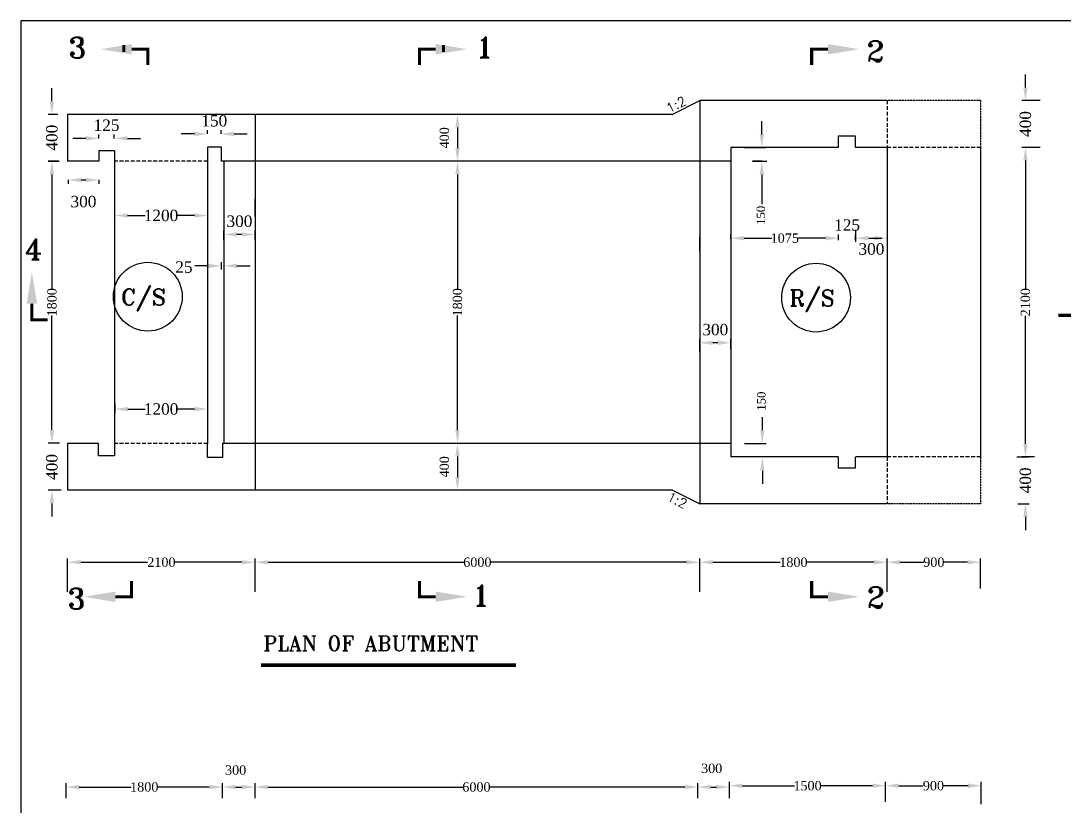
# Model space of a CAD drawing. Extents: x -298162 to 1078160, y -513173 to -216568.
# Drawn here: x 149368 to 177279, y -437939 to -416931 of the extents above; entities that cross this region are included whole.
import ezdxf

# ---------------------------------------------------------------- set-up
doc = ezdxf.new("R2010")
doc.units = 0
doc.header["$MEASUREMENT"] = 0
doc.linetypes.add('DASHED', pattern=[0.75, 0.5, -0.25])
doc.layers.get('0').update_dxf_attribs({"linetype": 'CONTINUOUS'})
doc.layers.get('DEFPOINTS').update_dxf_attribs({"linetype": 'CONTINUOUS'})
doc.layers.add('LINE', color=7, linetype='CONTINUOUS')
doc.styles.add('BIG', font='ROMANT.SHX')
doc.styles.add('SMALL', font='ROMANS.SHX')
doc.styles.get("Standard").update_dxf_attribs({"font": 'times.ttf', "height": 250})
doc.dimstyles.new('3', dxfattribs={"dimtxt": 225, "dimasz": 350, "dimexe": 100, "dimexo": 25, "dimgap": 9, "dimtad": 0, "dimdec": 0, "dimzin": 0, "dimdsep": 46, "dimtxsty": 'Standard', "dimcen": 0, "dimclrt": 256, "dimadec": 0, "dimazin": 0, "dimtfac": 1, "dimtdec": 0, "dimtofl": 0, "dimtmove": 2, "dimatfit": 3, "dimfxl": 1, "dimtolj": 1, "dimtzin": 0, "dimarcsym": 0})

# ---------------------------------------------------------------- blocks, each defined once
blk = doc.blocks.new('*D750')
at = {"layer": 'DEFPOINTS', "color": 0, "lineweight": -2}
for p in [(154754, -437402), (150579, -437726), (154754, -437726)]:
    blk.add_point(p, dxfattribs=at)
at = {"layer": 'LINE', "color": 0, "lineweight": -2}
for p, q in [((150579, -437701), (150579, -437302)), ((154754, -437701), (154754, -437302)), ((150929, -437402), (152317, -437402)), ((154404, -437402), (153016, -437402))]:
    blk.add_line(p, q, dxfattribs=at)
for points in [[(150929, -437344), (150929, -437461), (150579, -437402)], [(154404, -437344), (154404, -437461), (154754, -437402)]]:
    blk.add_solid(points, dxfattribs=at)
at = {"layer": 'LINE', "insert": (152666, -437402), "char_height": 250, "attachment_point": 5}
blk.add_mtext('\\A1;1800', dxfattribs=at)
blk = doc.blocks.new('*D751')
at = {"layer": 'DEFPOINTS', "color": 0, "lineweight": -2}
for p in [(168307, -437402), (167460, -437727), (168307, -437726)]:
    blk.add_point(p, dxfattribs=at)
at = {"layer": 'LINE', "color": 0, "lineweight": -2}
for p, q in [((167460, -437702), (167460, -437302)), ((168307, -437701), (168307, -437302)), ((167810, -437402), (167957, -437402))]:
    blk.add_line(p, q, dxfattribs=at)
for points in [[(167810, -437344), (167810, -437461), (167460, -437402)], [(167957, -437344), (167957, -437461), (168307, -437402)]]:
    blk.add_solid(points, dxfattribs=at)
at = {"layer": 'LINE', "insert": (167832, -436904), "char_height": 250, "attachment_point": 5}
blk.add_mtext('\\A1;300', dxfattribs=at)
blk = doc.blocks.new('*D752')
at = {"layer": 'DEFPOINTS', "color": 0, "lineweight": -2}
for p in [(155627, -437402), (154754, -437726), (155627, -437726)]:
    blk.add_point(p, dxfattribs=at)
at = {"layer": 'LINE', "color": 0, "lineweight": -2}
for p, q in [((154754, -437701), (154754, -437302)), ((155627, -437701), (155627, -437302)), ((155104, -437402), (155277, -437402))]:
    blk.add_line(p, q, dxfattribs=at)
for points in [[(155104, -437344), (155104, -437461), (154754, -437402)], [(155277, -437344), (155277, -437461), (155627, -437402)]]:
    blk.add_solid(points, dxfattribs=at)
at = {"layer": 'LINE', "insert": (155108, -436951), "char_height": 250, "attachment_point": 5}
blk.add_mtext('\\A1;300', dxfattribs=at)
blk = doc.blocks.new('*D753')
at = {"layer": 'DEFPOINTS', "color": 0, "lineweight": -2}
for p in [(155627, -437402), (155627, -437727), (167460, -437727)]:
    blk.add_point(p, dxfattribs=at)
at = {"layer": 'LINE', "color": 0, "lineweight": -2}
for p, q in [((155627, -437702), (155627, -437302)), ((167460, -437702), (167460, -437302)), ((155977, -437402), (161180, -437402)), ((167110, -437402), (161907, -437402))]:
    blk.add_line(p, q, dxfattribs=at)
for points in [[(155977, -437344), (155977, -437460), (155627, -437402)], [(167110, -437344), (167110, -437460), (167460, -437402)]]:
    blk.add_solid(points, dxfattribs=at)
at = {"layer": 'LINE', "insert": (161544, -437402), "char_height": 250, "attachment_point": 5}
blk.add_mtext('\\A1;6000', dxfattribs=at)
blk = doc.blocks.new('*D754')
at = {"layer": 'DEFPOINTS', "color": 0, "lineweight": -2}
for p in [(172481, -437367), (168307, -437691), (172481, -437691)]:
    blk.add_point(p, dxfattribs=at)
at = {"layer": 'LINE', "color": 0, "lineweight": -2}
for p, q in [((168307, -437666), (168307, -437267)), ((172481, -437666), (172481, -437267)), ((168657, -437367), (170044, -437367)), ((172131, -437367), (170744, -437367))]:
    blk.add_line(p, q, dxfattribs=at)
for points in [[(168657, -437309), (168657, -437426), (168307, -437367)], [(172131, -437309), (172131, -437426), (172481, -437367)]]:
    blk.add_solid(points, dxfattribs=at)
at = {"layer": 'LINE', "insert": (170394, -437367), "char_height": 250, "attachment_point": 5}
blk.add_mtext('\\A1;1500', dxfattribs=at)
blk = doc.blocks.new('*D761')
at = {"layer": 'DEFPOINTS', "color": 0, "lineweight": -2}
for p in [(161520, -420681), (161038, -428220), (161520, -428220)]:
    blk.add_point(p, dxfattribs=at)
at = {"layer": 'LINE', "color": 0, "lineweight": -2}
for p, q in [((161495, -420681), (160938, -420681)), ((161038, -421031), (161038, -424100)), ((161038, -427870), (161038, -424800)), ((161495, -428220), (160938, -428220))]:
    blk.add_line(p, q, dxfattribs=at)
for points in [[(160979, -421031), (161096, -421031), (161038, -420681)], [(160979, -427870), (161096, -427870), (161038, -428220)]]:
    blk.add_solid(points, dxfattribs=at)
at = {"layer": 'LINE', "insert": (161038, -424450), "char_height": 250, "attachment_point": 5, "rotation": 90}
blk.add_mtext('\\A1;1800', dxfattribs=at)
blk = doc.blocks.new('*D762')
at = {"layer": 'DEFPOINTS', "color": 0, "lineweight": -2}
for p in [(150416, -420687), (150197, -428211), (150416, -428211)]:
    blk.add_point(p, dxfattribs=at)
at = {"layer": 'LINE', "color": 0, "lineweight": -2}
for p, q in [((150391, -420687), (150097, -420687)), ((150197, -421037), (150197, -424099)), ((150197, -427861), (150197, -424799)), ((150391, -428211), (150097, -428211))]:
    blk.add_line(p, q, dxfattribs=at)
for points in [[(150139, -421037), (150255, -421037), (150197, -420687)], [(150139, -427861), (150255, -427861), (150197, -428211)]]:
    blk.add_solid(points, dxfattribs=at)
at = {"layer": 'LINE', "insert": (150197, -424449), "char_height": 250, "attachment_point": 5, "rotation": 90}
blk.add_mtext('\\A1;1800', dxfattribs=at)
blk = doc.blocks.new('*D763')
at = {"layer": 'DEFPOINTS', "color": 0, "lineweight": -2}
for p in [(176612, -420312), (176218, -428583), (176489, -428583)]:
    blk.add_point(p, dxfattribs=at)
at = {"layer": 'LINE', "color": 0, "lineweight": -2}
for p, q in [((176587, -420312), (176118, -420312)), ((176218, -420662), (176218, -424080)), ((176218, -428233), (176218, -424815)), ((176464, -428583), (176118, -428583))]:
    blk.add_line(p, q, dxfattribs=at)
for points in [[(176160, -420662), (176277, -420662), (176218, -420312)], [(176160, -428233), (176277, -428233), (176218, -428583)]]:
    blk.add_solid(points, dxfattribs=at)
at = {"layer": 'LINE', "insert": (176218, -424448), "char_height": 250, "attachment_point": 5, "rotation": 90}
blk.add_mtext('\\A1;2100', dxfattribs=at)
blk = doc.blocks.new('*D764')
at = {"layer": 'DEFPOINTS', "color": 0, "lineweight": -2}
for p in [(150618, -431396), (150618, -432212), (155627, -432212)]:
    blk.add_point(p, dxfattribs=at)
at = {"layer": 'LINE', "color": 0, "lineweight": -2}
for p, q in [((150618, -432187), (150618, -431296)), ((150968, -431396), (152755, -431396)), ((155277, -431396), (153490, -431396)), ((155627, -432187), (155627, -431296))]:
    blk.add_line(p, q, dxfattribs=at)
for points in [[(150968, -431338), (150968, -431454), (150618, -431396)], [(155277, -431338), (155277, -431454), (155627, -431396)]]:
    blk.add_solid(points, dxfattribs=at)
at = {"layer": 'LINE', "insert": (153123, -431396), "char_height": 250, "attachment_point": 5}
blk.add_mtext('\\A1;2100', dxfattribs=at)
blk = doc.blocks.new('*D765')
at = {"layer": 'DEFPOINTS', "color": 0, "lineweight": -2}
for p in [(150421, -428211), (150197, -429472), (150473, -429472)]:
    blk.add_point(p, dxfattribs=at)
at = {"layer": 'LINE', "color": 0, "lineweight": -2}
for p, q in [((150197, -427861), (150197, -427511)), ((150396, -428211), (150097, -428211)), ((150448, -429472), (150097, -429472)), ((150197, -429822), (150197, -430172))]:
    blk.add_line(p, q, dxfattribs=at)
for points in [[(150139, -427861), (150255, -427861), (150197, -428211)], [(150139, -429822), (150255, -429822), (150197, -429472)]]:
    blk.add_solid(points, dxfattribs=at)
at = {"layer": 'LINE', "insert": (150197, -428850), "char_height": 250, "attachment_point": 5, "rotation": 90}
blk.add_mtext('\\A1;{\\H1.222x;\\C7;400}', dxfattribs=at)
blk = doc.blocks.new('*D766')
at = {"layer": 'DEFPOINTS', "color": 0, "lineweight": -2}
for p in [(175967, -428583), (175988, -429835), (176218, -429835)]:
    blk.add_point(p, dxfattribs=at)
at = {"layer": 'LINE', "color": 0, "lineweight": -2}
for p, q in [((176218, -428233), (176218, -427883)), ((175992, -428583), (176318, -428583)), ((176013, -429835), (176318, -429835)), ((176218, -430185), (176218, -430535))]:
    blk.add_line(p, q, dxfattribs=at)
for points in [[(176160, -428233), (176277, -428233), (176218, -428583)], [(176160, -430185), (176277, -430185), (176218, -429835)]]:
    blk.add_solid(points, dxfattribs=at)
at = {"layer": 'LINE', "insert": (176218, -429209), "char_height": 250, "attachment_point": 5, "rotation": 90}
blk.add_mtext('\\A1;{\\H1.222x;\\C7;400}', dxfattribs=at)
blk = doc.blocks.new('*D767')
at = {"layer": 'DEFPOINTS', "color": 0, "lineweight": -2}
for p in [(161520, -428220), (161038, -429472), (161520, -429472)]:
    blk.add_point(p, dxfattribs=at)
at = {"layer": 'LINE', "color": 0, "lineweight": -2}
for p, q in [((161495, -428220), (160938, -428220)), ((161038, -428570), (161038, -429122)), ((161495, -429472), (160938, -429472))]:
    blk.add_line(p, q, dxfattribs=at)
for points in [[(160979, -428570), (161096, -428570), (161038, -428220)], [(160979, -429122), (161096, -429122), (161038, -429472)]]:
    blk.add_solid(points, dxfattribs=at)
at = {"layer": 'LINE', "insert": (160688, -428846), "char_height": 250, "attachment_point": 5, "rotation": 90}
blk.add_mtext('\\A1;400', dxfattribs=at)
blk = doc.blocks.new('*D768')
at = {"layer": 'DEFPOINTS', "color": 0, "lineweight": -2}
for p in [(155627, -431396), (155627, -432212), (167511, -432212)]:
    blk.add_point(p, dxfattribs=at)
at = {"layer": 'LINE', "color": 0, "lineweight": -2}
for p, q in [((155627, -432187), (155627, -431296)), ((155977, -431396), (161206, -431396)), ((167161, -431396), (161933, -431396)), ((167511, -432187), (167511, -431296))]:
    blk.add_line(p, q, dxfattribs=at)
for points in [[(155977, -431338), (155977, -431454), (155627, -431396)], [(167161, -431338), (167161, -431454), (167511, -431396)]]:
    blk.add_solid(points, dxfattribs=at)
at = {"layer": 'LINE', "insert": (161569, -431396), "char_height": 250, "attachment_point": 5}
blk.add_mtext('\\A1;6000', dxfattribs=at)
blk = doc.blocks.new('*D769')
at = {"layer": 'DEFPOINTS', "color": 0, "lineweight": -2}
for p in [(167511, -431396), (167511, -432212), (172520, -432212)]:
    blk.add_point(p, dxfattribs=at)
at = {"layer": 'LINE', "color": 0, "lineweight": -2}
for p, q in [((167511, -432187), (167511, -431296)), ((167861, -431396), (169666, -431396)), ((172170, -431396), (170365, -431396)), ((172520, -432187), (172520, -431296))]:
    blk.add_line(p, q, dxfattribs=at)
for points in [[(167861, -431338), (167861, -431454), (167511, -431396)], [(172170, -431338), (172170, -431454), (172520, -431396)]]:
    blk.add_solid(points, dxfattribs=at)
at = {"layer": 'LINE', "insert": (170016, -431396), "char_height": 250, "attachment_point": 5}
blk.add_mtext('\\A1;1800', dxfattribs=at)
blk = doc.blocks.new('*D770')
at = {"layer": 'DEFPOINTS', "color": 0, "lineweight": -2}
for p in [(167511, -425531), (167511, -425810), (168346, -425717)]:
    blk.add_point(p, dxfattribs=at)
at = {"layer": 'LINE', "color": 0, "lineweight": -2}
for p, q in [((167511, -425785), (167511, -425431)), ((167996, -425531), (167861, -425531)), ((168346, -425692), (168346, -425431))]:
    blk.add_line(p, q, dxfattribs=at)
for points in [[(167861, -425473), (167861, -425590), (167511, -425531)], [(167996, -425473), (167996, -425590), (168346, -425531)]]:
    blk.add_solid(points, dxfattribs=at)
at = {"layer": 'LINE', "insert": (167928, -425181), "char_height": 250, "attachment_point": 5}
blk.add_mtext('\\A1;{\\H1.222x;\\C7;300}', dxfattribs=at)
blk = doc.blocks.new('*D771')
at = {"layer": 'DEFPOINTS', "color": 0, "lineweight": -2}
for p in [(151453, -420094), (151864, -420070), (151864, -420094)]:
    blk.add_point(p, dxfattribs=at)
at = {"layer": 'LINE', "color": 0, "lineweight": -2}
for p, q in [((151453, -420069), (151453, -419970)), ((151864, -420069), (151864, -419970)), ((151103, -420070), (150753, -420070)), ((152214, -420070), (152564, -420070))]:
    blk.add_line(p, q, dxfattribs=at)
for points in [[(151103, -420012), (151103, -420129), (151453, -420070)], [(152214, -420012), (152214, -420129), (151864, -420070)]]:
    blk.add_solid(points, dxfattribs=at)
at = {"layer": 'LINE', "insert": (151658, -419720), "char_height": 250, "attachment_point": 5}
blk.add_mtext('\\A1;{\\H1.222x;\\C7;125}', dxfattribs=at)
blk = doc.blocks.new('*D772')
at = {"layer": 'DEFPOINTS', "color": 0, "lineweight": -2}
for p in [(150379, -419429), (150197, -420681), (150402, -420681)]:
    blk.add_point(p, dxfattribs=at)
at = {"layer": 'LINE', "color": 0, "lineweight": -2}
for p, q in [((150197, -419079), (150197, -418729)), ((150354, -419429), (150097, -419429)), ((150377, -420681), (150097, -420681)), ((150197, -421031), (150197, -421381))]:
    blk.add_line(p, q, dxfattribs=at)
for points in [[(150139, -419079), (150255, -419079), (150197, -419429)], [(150139, -421031), (150255, -421031), (150197, -420681)]]:
    blk.add_solid(points, dxfattribs=at)
at = {"layer": 'LINE', "insert": (150197, -420051), "char_height": 250, "attachment_point": 5, "rotation": 90}
blk.add_mtext('\\A1;{\\H1.222x;\\C7;400}', dxfattribs=at)
blk = doc.blocks.new('*D773')
at = {"layer": 'DEFPOINTS', "color": 0, "lineweight": -2}
for p in [(150630, -421157), (151453, -421157), (151453, -421181)]:
    blk.add_point(p, dxfattribs=at)
at = {"layer": 'LINE', "color": 0, "lineweight": -2}
for p, q in [((150630, -421182), (150630, -421281)), ((150980, -421181), (151103, -421181)), ((151453, -421182), (151453, -421281))]:
    blk.add_line(p, q, dxfattribs=at)
for points in [[(150980, -421123), (150980, -421240), (150630, -421181)], [(151103, -421123), (151103, -421240), (151453, -421181)]]:
    blk.add_solid(points, dxfattribs=at)
at = {"layer": 'LINE', "insert": (151041, -421761), "char_height": 250, "attachment_point": 5}
blk.add_mtext('\\A1;{\\H1.222x;\\C7;300}', dxfattribs=at)
blk = doc.blocks.new('*D774')
at = {"layer": 'DEFPOINTS', "color": 0, "lineweight": -2}
for p in [(176637, -419060), (176218, -420312), (176637, -420312)]:
    blk.add_point(p, dxfattribs=at)
at = {"layer": 'LINE', "color": 0, "lineweight": -2}
for p, q in [((176218, -418710), (176218, -418360)), ((176612, -419060), (176118, -419060)), ((176612, -420312), (176118, -420312)), ((176218, -420662), (176218, -421012))]:
    blk.add_line(p, q, dxfattribs=at)
for points in [[(176160, -418710), (176277, -418710), (176218, -419060)], [(176160, -420662), (176277, -420662), (176218, -420312)]]:
    blk.add_solid(points, dxfattribs=at)
at = {"layer": 'LINE', "insert": (176218, -419686), "char_height": 250, "attachment_point": 5, "rotation": 90}
blk.add_mtext('\\A1;{\\H1.222x;\\C7;400}', dxfattribs=at)
blk = doc.blocks.new('*D775')
at = {"layer": 'DEFPOINTS', "color": 0, "lineweight": -2}
for p in [(161476, -419429), (161038, -420681), (161476, -420681)]:
    blk.add_point(p, dxfattribs=at)
at = {"layer": 'LINE', "color": 0, "lineweight": -2}
for p, q in [((161451, -419429), (160938, -419429)), ((161038, -419779), (161038, -420331)), ((161451, -420681), (160938, -420681))]:
    blk.add_line(p, q, dxfattribs=at)
for points in [[(160979, -419779), (161096, -419779), (161038, -419429)], [(160979, -420331), (161096, -420331), (161038, -420681)]]:
    blk.add_solid(points, dxfattribs=at)
at = {"layer": 'LINE', "insert": (160688, -420055), "char_height": 250, "attachment_point": 5, "rotation": 90}
blk.add_mtext('\\A1;400', dxfattribs=at)
blk = doc.blocks.new('*D776')
at = {"layer": 'DEFPOINTS', "color": 0, "lineweight": -2}
for p in [(154793, -422635), (154793, -422817), (155627, -422794)]:
    blk.add_point(p, dxfattribs=at)
at = {"layer": 'LINE', "color": 0, "lineweight": -2}
for p, q in [((154793, -422792), (154793, -422535)), ((155627, -422769), (155627, -422535)), ((155277, -422635), (155143, -422635))]:
    blk.add_line(p, q, dxfattribs=at)
for points in [[(155143, -422577), (155143, -422693), (154793, -422635)], [(155277, -422577), (155277, -422693), (155627, -422635)]]:
    blk.add_solid(points, dxfattribs=at)
at = {"layer": 'LINE', "insert": (155210, -422285), "char_height": 250, "attachment_point": 5}
blk.add_mtext('\\A1;{\\H1.222x;\\C7;300}', dxfattribs=at)
blk = doc.blocks.new('*D777')
at = {"layer": 'DEFPOINTS', "color": 0, "lineweight": -2}
for p in [(154719, -423356), (154793, -423356), (154719, -423477)]:
    blk.add_point(p, dxfattribs=at)
at = {"layer": 'LINE', "color": 0, "lineweight": -2}
for p, q in [((154719, -423381), (154719, -423577)), ((154793, -423381), (154793, -423577)), ((154369, -423477), (154019, -423477)), ((155143, -423477), (155493, -423477))]:
    blk.add_line(p, q, dxfattribs=at)
for points in [[(154369, -423418), (154369, -423535), (154719, -423477)], [(155143, -423418), (155143, -423535), (154793, -423477)]]:
    blk.add_solid(points, dxfattribs=at)
at = {"layer": 'LINE', "insert": (153726, -423510), "char_height": 250, "attachment_point": 5}
blk.add_mtext('\\A1;{\\H1.222x;\\C7;25}', dxfattribs=at)
blk = doc.blocks.new('*D778')
at = {"layer": 'DEFPOINTS', "color": 0, "lineweight": -2}
for p in [(151870, -421962), (154356, -421962), (154356, -422131)]:
    blk.add_point(p, dxfattribs=at)
at = {"layer": 'LINE', "color": 0, "lineweight": -2}
for p, q in [((151870, -421987), (151870, -422231)), ((154356, -421987), (154356, -422231)), ((152220, -422131), (152687, -422131)), ((154006, -422131), (153539, -422131))]:
    blk.add_line(p, q, dxfattribs=at)
for points in [[(152220, -422073), (152220, -422189), (151870, -422131)], [(154006, -422073), (154006, -422189), (154356, -422131)]]:
    blk.add_solid(points, dxfattribs=at)
at = {"layer": 'LINE', "insert": (153113, -422131), "char_height": 250, "attachment_point": 5}
blk.add_mtext('\\A1;{\\H1.222x;\\C7;1200}', dxfattribs=at)
blk = doc.blocks.new('*D779')
at = {"layer": 'DEFPOINTS', "color": 0, "lineweight": -2}
for p in [(168346, -422737), (168346, -422782), (171224, -422782)]:
    blk.add_point(p, dxfattribs=at)
at = {"layer": 'LINE', "color": 0, "lineweight": -2}
for p, q in [((168346, -422757), (168346, -422637)), ((168696, -422737), (169441, -422737)), ((170874, -422737), (170129, -422737)), ((171224, -422757), (171224, -422637))]:
    blk.add_line(p, q, dxfattribs=at)
for points in [[(168696, -422679), (168696, -422795), (168346, -422737)], [(170874, -422679), (170874, -422795), (171224, -422737)]]:
    blk.add_solid(points, dxfattribs=at)
at = {"layer": 'LINE', "insert": (169785, -422737), "char_height": 250, "attachment_point": 5}
blk.add_mtext('\\A1;1075', dxfattribs=at)
blk = doc.blocks.new('*D780')
at = {"layer": 'DEFPOINTS', "color": 0, "lineweight": -2}
for p in [(171679, -422486), (172526, -422486), (172526, -422737)]:
    blk.add_point(p, dxfattribs=at)
at = {"layer": 'LINE', "color": 0, "lineweight": -2}
for p, q in [((171679, -422511), (171679, -422837)), ((172526, -422511), (172526, -422837)), ((172029, -422737), (172176, -422737))]:
    blk.add_line(p, q, dxfattribs=at)
for points in [[(172029, -422679), (172029, -422795), (171679, -422737)], [(172176, -422679), (172176, -422795), (172526, -422737)]]:
    blk.add_solid(points, dxfattribs=at)
at = {"layer": 'LINE', "insert": (172102, -423028), "char_height": 250, "attachment_point": 5}
blk.add_mtext('\\A1;{\\H1.222x;\\C7;300}', dxfattribs=at)
blk = doc.blocks.new('*D781')
at = {"layer": 'DEFPOINTS', "color": 0, "lineweight": -2}
for p in [(171224, -422815), (171679, -422737), (171679, -422815)]:
    blk.add_point(p, dxfattribs=at)
at = {"layer": 'LINE', "color": 0, "lineweight": -2}
for p, q in [((170874, -422737), (170524, -422737)), ((171224, -422790), (171224, -422637)), ((171679, -422790), (171679, -422637)), ((172029, -422737), (172379, -422737))]:
    blk.add_line(p, q, dxfattribs=at)
for points in [[(170874, -422679), (170874, -422795), (171224, -422737)], [(172029, -422679), (172029, -422795), (171679, -422737)]]:
    blk.add_solid(points, dxfattribs=at)
at = {"layer": 'LINE', "insert": (171451, -422387), "char_height": 250, "attachment_point": 5}
blk.add_mtext('\\A1;{\\H1.222x;\\C7;125}', dxfattribs=at)
blk = doc.blocks.new('*D782')
at = {"layer": 'DEFPOINTS', "color": 0, "lineweight": -2}
for p in [(154356, -419976), (154719, -419951), (154719, -419976)]:
    blk.add_point(p, dxfattribs=at)
at = {"layer": 'LINE', "color": 0, "lineweight": -2}
for p, q in [((154006, -419951), (153656, -419951)), ((154356, -419951), (154356, -419851)), ((154719, -419951), (154719, -419851)), ((155069, -419951), (155419, -419951))]:
    blk.add_line(p, q, dxfattribs=at)
for points in [[(154006, -419893), (154006, -420010), (154356, -419951)], [(155069, -419893), (155069, -420010), (154719, -419951)]]:
    blk.add_solid(points, dxfattribs=at)
at = {"layer": 'LINE', "insert": (154537, -419601), "char_height": 250, "attachment_point": 5}
blk.add_mtext('\\A1;{\\H1.222x;\\C7;150}', dxfattribs=at)
blk = doc.blocks.new('*D790')
at = {"layer": 'DEFPOINTS', "color": 0, "lineweight": -2}
for p in [(151875, -427133), (154357, -427133), (154357, -427302)]:
    blk.add_point(p, dxfattribs=at)
at = {"layer": 'LINE', "color": 0, "lineweight": -2}
for p, q in [((151875, -427158), (151875, -427402)), ((152225, -427302), (152691, -427302)), ((154007, -427302), (153542, -427302)), ((154357, -427158), (154357, -427402))]:
    blk.add_line(p, q, dxfattribs=at)
for points in [[(152225, -427244), (152225, -427361), (151875, -427302)], [(154007, -427244), (154007, -427361), (154357, -427302)]]:
    blk.add_solid(points, dxfattribs=at)
at = {"layer": 'LINE', "insert": (153116, -427302), "char_height": 250, "attachment_point": 5}
blk.add_mtext('\\A1;{\\H1.222x;\\C7;1200}', dxfattribs=at)
blk = doc.blocks.new('*D798')
at = {"layer": 'DEFPOINTS', "color": 0, "lineweight": -2}
for p in [(172520, -431396), (172520, -432212), (175020, -432121)]:
    blk.add_point(p, dxfattribs=at)
at = {"layer": 'LINE', "color": 0, "lineweight": -2}
for p, q in [((172520, -432187), (172520, -431296)), ((172870, -431396), (173498, -431396)), ((174670, -431396), (174042, -431396)), ((175020, -432096), (175020, -431296))]:
    blk.add_line(p, q, dxfattribs=at)
for points in [[(172870, -431338), (172870, -431454), (172520, -431396)], [(174670, -431338), (174670, -431454), (175020, -431396)]]:
    blk.add_solid(points, dxfattribs=at)
at = {"layer": 'LINE', "insert": (173770, -431396), "char_height": 250, "attachment_point": 5}
blk.add_mtext('\\A1;900', dxfattribs=at)
blk = doc.blocks.new('*D799')
at = {"layer": 'DEFPOINTS', "color": 0, "lineweight": -2}
for p in [(175036, -437367), (172481, -437820), (175036, -437882)]:
    blk.add_point(p, dxfattribs=at)
at = {"layer": 'LINE', "color": 0, "lineweight": -2}
for p, q in [((172481, -437795), (172481, -437267)), ((175036, -437857), (175036, -437267)), ((172831, -437367), (173487, -437367)), ((174686, -437367), (174031, -437367))]:
    blk.add_line(p, q, dxfattribs=at)
for points in [[(172831, -437309), (172831, -437426), (172481, -437367)], [(174686, -437309), (174686, -437426), (175036, -437367)]]:
    blk.add_solid(points, dxfattribs=at)
at = {"layer": 'LINE', "insert": (173759, -437367), "char_height": 250, "attachment_point": 5}
blk.add_mtext('\\A1;900', dxfattribs=at)

msp = doc.modelspace()

# ---------------------------------------------------------------- linework, layer by layer
at = {"color": 0, "linetype": 'DASHED'}
for p, q in [((175020.247, -419059.71), (172520.247, -419059.71)), ((175020.247, -419059.71), (175020.247, -420312.06)), ((175020.247, -419059.71), (175020.247, -420040.71)), ((175020.247, -419059.71), (175020.247, -420040.71)), ((175020.247, -428583.038), (175020.247, -429835.388)), ((175020.247, -429835.388), (172520.247, -429835.388))]:
    msp.add_line(p, q, dxfattribs=at)
at = {"layer": 'LINE', "color": 0}
for p, q in [((166772.956, -419428.656), (167510.847, -419059.71)), ((167510.847, -419059.71), (167510.847, -424729.505)), ((172520.247, -419059.71), (167510.847, -419059.71)), ((155627.437, -419428.656), (150618.037, -419428.656)), ((150618.037, -419428.656), (150618.037, -420681.006)), ((155627.437, -419428.656), (155627.437, -429472.078)), ((166772.956, -419428.656), (155627.437, -419428.656)), ((169172.53, -419962.06), (169172.53, -419612.06)), ((171215.886, -420011.569), (171215.886, -420312.06)), ((171672.084, -420011.569), (171215.886, -420011.569)), ((171672.084, -420312.06), (171672.084, -420011.569)), ((154357.184, -420306.554), (154357.184, -420681.006)), ((154732.204, -420306.554), (154357.184, -420306.554)), ((154732.204, -420681.006), (154732.204, -420306.554)), ((168345.747, -420312.06), (168345.747, -424729.505)), ((171215.886, -420312.06), (168345.747, -420312.06)), ((169625.728, -420312.06), (168345.747, -420312.06)), ((168698.944, -420312.06), (169272.53, -420312.06)), ((171215.886, -420312.06), (170081.925, -420312.06)), ((171215.886, -420312.06), (171153.958, -420312.06)), ((172520.247, -420312.06), (171672.084, -420312.06)), ((172520.247, -420312.06), (171685.347, -420312.06)), ((151870.387, -420402.706), (151452.937, -420402.706)), ((151452.937, -420402.706), (151452.937, -420681.006)), ((151870.387, -420402.706), (151870.387, -420681.006)), ((151452.937, -420681.006), (150618.037, -420681.006)), ((168345.747, -420681.006), (154732.204, -420681.006)), ((154792.537, -420681.006), (154792.537, -424729.505)), ((169172.53, -420681.006), (168921.369, -420681.006)), ((168921.369, -420681.006), (169305.887, -420681.006)), ((169172.53, -421047.901), (169172.53, -421826.391)), ((155627.437, -422157.468), (155627.437, -421687.587)), ((167510.847, -423081.369), (167510.847, -422710.209)), ((154792.537, -424729.365), (154792.537, -428219.728)), ((167510.847, -424729.365), (167510.847, -429835.388)), ((168345.747, -424729.365), (168345.747, -428583.038)), ((169186.008, -427869.728), (169186.008, -427519.728)), ((150618.037, -428219.728), (150618.037, -429472.078)), ((151442.377, -428219.728), (150618.037, -428219.728)), ((151442.377, -428554.828), (151442.377, -428219.728)), ((151870.387, -428219.728), (151870.387, -428554.828)), ((154357.184, -428594.18), (154357.184, -428219.728)), ((168345.747, -428219.728), (154761.052, -428219.728)), ((154761.052, -428219.728), (154761.052, -428594.18)), ((168712.422, -428219.728), (169286.008, -428219.728)), ((151870.387, -428554.828), (151442.377, -428554.828)), ((154761.052, -428594.18), (154357.184, -428594.18)), ((171215.886, -428583.038), (168345.747, -428583.038)), ((169625.728, -428583.038), (168722.676, -428583.038)), ((171215.886, -428583.038), (170081.925, -428583.038)), ((171215.886, -428583.038), (171153.958, -428583.038)), ((171215.886, -428583.038), (171215.886, -428872.866)), ((171672.084, -428872.866), (171672.084, -428583.038)), ((172520.247, -428583.038), (171685.347, -428583.038)), ((169186.008, -428949.934), (169186.008, -429299.934)), ((171215.886, -428872.866), (171672.084, -428872.866)), ((155627.437, -429472.078), (150618.037, -429472.078)), ((166784.226, -429472.078), (155627.437, -429472.078)), ((166784.226, -429472.078), (167510.847, -429835.388)), ((172520.247, -429835.388), (167510.847, -429835.388))]:
    msp.add_line(p, q, dxfattribs=at)
at = {"layer": 'LINE', "color": 0, "linetype": 'DASHED', "ltscale": 200}
for p, q in [((172520.247, -419059.71), (172520.247, -420312.06)), ((175020.247, -420312.06), (172520.247, -420312.06)), ((154357.184, -420681.006), (151870.387, -420681.006)), ((154357.184, -428219.728), (151870.387, -428219.728)), ((172520.247, -428583.038), (172520.247, -429564.038)), ((172520.247, -428583.038), (172520.247, -429835.388)), ((175020.247, -428583.038), (172520.247, -428583.038))]:
    msp.add_line(p, q, dxfattribs=at)
at = {"layer": 'LINE', "color": 0, "linetype": 'ByBlock', "lineweight": -2}
for p, q in [((172520.247, -420312.06), (172520.247, -428583.038)), ((175020.247, -420312.06), (175020.247, -428583.038)), ((151870.387, -420681.006), (151870.387, -428219.728)), ((154357.184, -420681.006), (154357.184, -428219.728))]:
    msp.add_line(p, q, dxfattribs=at)
at = {"layer": 'LINE', "color": 0}
msp.add_lwpolyline([(149367.995, -459716.504), (209873.195, -459716.504), (209873.195, -416930.684), (149367.995, -416930.684)], close=True, dxfattribs=at)
for points, const_width in [([(152119.724, -417763.145), (152119.724, -417572.533)], 83.49), ([(160666.17, -417763.145), (160666.17, -417572.533)], 83.49), ([(152331.857, -417687.695), (152522.47, -417687.695)], 83.49), ([(152503.57, -417687.695), (152763.895, -417687.695), (152763.895, -418107.592)], 83.49), ([(160282.323, -417687.695), (160021.998, -417687.695), (160021.998, -418107.592)], 83.49), ([(160454.036, -417687.695), (160263.424, -417687.695)], 83.49), ([(170765.161, -417687.695), (170504.836, -417687.695), (170504.836, -418107.592)], 83.49), ([(170936.874, -417687.695), (170746.262, -417687.695)], 83.49), ([(149662.01, -424487.608), (149662.01, -424678.22)], 83.49), ([(177513.642, -424539.532), (177513.642, -424799.856), (177093.745, -424799.856)], 83.49), ([(149662.01, -424659.321), (149662.01, -424919.645), (150081.907, -424919.645)], 83.49), ([(152063.157, -432318.191), (152323.482, -432318.191), (152323.482, -431898.294)], 83.49), ([(160282.323, -432318.191), (160021.998, -432318.191), (160021.998, -431898.294)], 83.49), ([(170765.161, -432318.191), (170504.836, -432318.191), (170504.836, -431898.294)], 83.49), ([(151891.444, -432318.191), (152082.056, -432318.191)], 83.49), ([(160454.036, -432318.191), (160263.424, -432318.191)], 83.49), ([(170936.874, -432318.191), (170746.262, -432318.191)], 83.49), ([(155786.586, -434147.733), (162601.074, -434147.733)], 101.2)]:
    msp.add_lwpolyline(points, dxfattribs=dict(at, const_width=const_width))
for centre in [(152760.629, -424300.686), (170621.541, -424325.134)]:
    msp.add_circle(centre, 918.613, dxfattribs=at)
for points in [[(152331.857, -417548.545), (152331.857, -417826.845), (151496.957, -417687.695)], [(160454.036, -417548.545), (160454.036, -417826.845), (161288.936, -417687.695)], [(170936.874, -417548.545), (170936.874, -417826.845), (171771.774, -417687.695)], [(169114.197, -419962.06), (169230.864, -419962.06), (169172.53, -420312.06)], [(169114.197, -421047.901), (169230.864, -421047.901), (169172.53, -420681.006)], [(149522.86, -424487.608), (149801.16, -424487.608), (149662.01, -423652.708)], [(169127.674, -427869.728), (169244.341, -427869.728), (169186.008, -428219.728)], [(169127.674, -428949.934), (169244.341, -428949.934), (169186.008, -428583.038)], [(151891.444, -432457.341), (151891.444, -432179.041), (151056.544, -432318.191)], [(160454.036, -432457.341), (160454.036, -432179.041), (161288.936, -432318.191)], [(170936.874, -432457.341), (170936.874, -432179.041), (171771.774, -432318.191)]]:
    msp.add_solid(points, dxfattribs=at)

# ---------------------------------------------------------------- texts
at = {"layer": 'LINE', "color": 0, "style": 'BIG'}
for s, height, p in [('3', 556.6, (150637.622, -417922.821)), ('1', 556.6, (161528.804, -417911.324)), ('2', 556.6, (171970.03, -418016.856)), ('4', 556.6, (149470.534, -423307.918)), ('C/S', 435.6, (152046.876, -424530.01)), ('R/S', 435.6, (169907.788, -424554.457)), ('1', 556.6, (161431.963, -432558.049)), ('2', 556.6, (171979.266, -432610.965)), ('3', 556.6, (150613.381, -432647.067)), ('PLAN OF ABUTMENT ', 400, (155844.882, -433762.53))]:
    msp.add_text(s, height=height, dxfattribs=at).set_placement(p)
at = {"layer": 'LINE', "color": 0, "style": 'SMALL'}
for rotation, p in [(26.7496885, (166695.952, -419400.318)), (333.177683, (166612.403, -429728.101))]:
    msp.add_text('1:2', height=253, rotation=rotation, dxfattribs=at).set_placement(p)
at = {"layer": 'LINE', "color": 0, "char_height": 225, "attachment_point": 5, "rotation": 90}
for insert in [(169147.101, -422126.503), (169160.579, -427090.534)]:
    msp.add_mtext('\\A1;150', dxfattribs=dict(at, insert=insert))

# ---------------------------------------------------------------- dimensions: what is measured, and where the dimension line sits
at = {"layer": 'LINE', "color": 0}
for base, p1, p2, angle, text, picture, middle in [((176218.211, -420312.06), (176636.737, -419059.71), (176636.737, -420312.06), 90, '{\\H1.222x;\\C7;400}', '*D774', (176218.211, -419685.885)), ((150197.011, -420681.006), (150379.272, -419428.656), (150402.055, -420681.006), 90, '{\\H1.222x;\\C7;400}', '*D772', (150197.011, -420051.063)), ((154718.747, -423476.536), (154792.537, -423355.55), (154718.747, -423355.55), 180, '{\\H1.222x;\\C7;25}', '*D777', (153726.239, -423509.51)), ((150197.011, -429472.078), (150421.316, -428210.508), (150473.492, -429472.078), 90, '{\\H1.222x;\\C7;400}', '*D765', (150197.011, -428850.413)), ((176218.211, -429835.388), (175966.817, -428583.038), (175987.743, -429835.388), 90, '{\\H1.222x;\\C7;400}', '*D766', (176218.211, -429209.213))]:
    dim = msp.add_linear_dim(base=base, p1=p1, p2=p2, angle=angle, text=text, dimstyle='3', dxfattribs=at)
    dim.commit()
    dim.dimension.update_dxf_attribs({"geometry": picture, "text_midpoint": middle, "dimtype": 160})
for base, p1, p2, angle, text, picture, middle in [((154718.747, -419951.433), (154355.844, -419975.589), (154718.747, -419975.589), 180, '{\\H1.222x;\\C7;150}', '*D782', (154537.296, -419601.433)), ((161037.68, -420681.006), (161475.94, -419428.656), (161475.94, -420681.006), 90, '400', '*D775', (160687.68, -420054.831)), ((151863.909, -420070.212), (151452.619, -420094.369), (151863.909, -420094.369), 180, '{\\H1.222x;\\C7;125}', '*D771', (151658.264, -419720.212)), ((176218.211, -428583.038), (176611.737, -420312.06), (176488.69, -428583.038), 90, '2100', '*D763', (176218.211, -424447.549)), ((150197.011, -428210.508), (150416.141, -420686.793), (150416.141, -428210.508), 90, '1800', '*D762', (150197.011, -424448.651)), ((151452.619, -421181.429), (150630.038, -421157.272), (151452.619, -421157.272), 180, '{\\H1.222x;\\C7;300}', '*D773', (151041.328, -421761.109)), ((154355.844, -422131.078), (151870.387, -421961.98), (154355.844, -421961.98), 180, '{\\H1.222x;\\C7;1200}', '*D778', (153113.116, -422131.078)), ((154792.537, -422635.135), (155627.437, -422794.452), (154792.537, -422817.211), 180, '{\\H1.222x;\\C7;300}', '*D776', (155209.987, -422285.135)), ((167510.847, -425531.303), (168345.747, -425716.788), (167510.847, -425809.53), 180, '{\\H1.222x;\\C7;300}', '*D770', (167928.297, -425181.303)), ((154357.184, -427302.25), (151875.093, -427133.151), (154357.184, -427133.151), 180, '{\\H1.222x;\\C7;1200}', '*D790', (153116.139, -427302.25)), ((161037.68, -429472.078), (161519.766, -428219.728), (161519.766, -429472.078), 90, '400', '*D767', (160687.68, -428845.903)), ((150618.037, -431395.922), (155627.437, -432212.359), (150618.037, -432212.359), 180, '2100', '*D764', (153122.737, -431395.922)), ((155627.437, -431395.922), (167510.847, -432212.359), (155627.437, -432212.359), 180, '6000', '*D768', (161569.142, -431395.922)), ((167510.847, -431395.922), (172520.247, -432212.359), (167510.847, -432212.359), 180, '1800', '*D769', (170015.547, -431395.922)), ((155627.437, -437401.847), (167460.236, -437727.181), (155627.437, -437727.181), 180, '6000', '*D753', (161543.836, -437401.847))]:
    dim = msp.add_linear_dim(base=base, p1=p1, p2=p2, angle=angle, text=text, dimstyle='3', dxfattribs=at)
    dim.commit()
    dim.dimension.update_dxf_attribs({"geometry": picture, "text_midpoint": middle})
for base, p1, p2, angle, text, picture, middle in [((161037.68, -428219.728), (161519.766, -420681.006), (161519.766, -428219.728), 90, '1800', '*D761', (161037.68, -424450.367)), ((172520.247, -431395.922), (175020.247, -432121.114), (172520.247, -432212.359), 180, '900', '*D798', (173770.247, -431395.922))]:
    dim = msp.add_linear_dim(base=base, p1=p1, p2=p2, angle=angle, text=text, dimstyle='3', override={"dimtxt": 300}, dxfattribs=at)
    dim.commit()
    dim.dimension.update_dxf_attribs({"geometry": picture, "text_midpoint": middle})
for base, p1, p2, text, picture, middle in [((171678.852, -422736.988), (171223.949, -422815.293), (171678.852, -422815.293), '{\\H1.222x;\\C7;125}', '*D781', (171451.4, -422386.988)), ((168345.747, -422736.988), (171223.949, -422782.18), (168345.747, -422782.18), '1075', '*D779', (169784.848, -422736.988)), ((154753.747, -437402.198), (150579.247, -437725.754), (154753.747, -437725.754), '1800', '*D750', (152666.497, -437402.198)), ((172481.457, -437367.325), (168306.957, -437690.882), (172481.457, -437690.882), '1500', '*D754', (170394.207, -437367.325))]:
    dim = msp.add_linear_dim(base=base, p1=p1, p2=p2, text=text, dimstyle='3', dxfattribs=at)
    dim.commit()
    dim.dimension.update_dxf_attribs({"geometry": picture, "text_midpoint": middle})
for base, p1, p2, text, picture, middle in [((172525.908, -422736.988), (171678.852, -422486.411), (172525.908, -422486.411), '{\\H1.222x;\\C7;300}', '*D780', (172102.38, -423027.766)), ((155627.437, -437402.198), (154753.747, -437725.754), (155627.437, -437725.754), '300', '*D752', (155108.097, -436950.989)), ((168306.957, -437402.198), (167460.236, -437727.181), (168306.957, -437725.754), '300', '*D751', (167832.175, -436904.121))]:
    dim = msp.add_linear_dim(base=base, p1=p1, p2=p2, text=text, dimstyle='3', dxfattribs=at)
    dim.commit()
    dim.dimension.update_dxf_attribs({"geometry": picture, "text_midpoint": middle, "dimtype": 160})
dim = msp.add_linear_dim(base=(175035.976, -437367.325), p1=(172481.457, -437819.536), p2=(175035.976, -437882.052), text='900', dimstyle='3', override={"dimtxt": 300, "dimfxl": 700}, dxfattribs=at)
dim.commit()
dim.dimension.update_dxf_attribs({"geometry": '*D799', "text_midpoint": (173758.716, -437367.325)})

doc.saveas('drawing.dxf')
